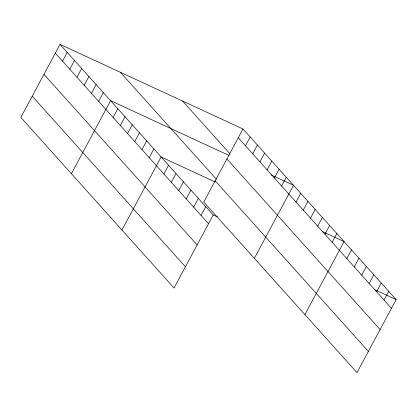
<?xml version="1.0" encoding="UTF-8"?>
<svg xmlns="http://www.w3.org/2000/svg" width="417" height="417" viewBox="0 0 417 417"><rect width="100%" height="100%" fill="white"/><g stroke="black" fill="none" stroke-linecap="round" stroke-linejoin="round"><path stroke-width="0.63" d="M60.017 44.369L20.85 117.412L174.035 288.011L213.202 214.969L60.017 44.369L242.965 128.989L396.15 299.588L356.983 372.631L203.798 202.031L242.965 128.989M62.55 61.158L67.241 52.412M69.769 69.201L74.461 60.455M76.994 77.244L81.68 68.497M84.213 85.287L88.904 76.535M91.432 93.33L96.124 84.578M98.657 101.367L103.348 92.621M71.401 173.712L110.568 100.664L229.11 155.494M113.101 117.453L117.792 108.707M120.32 125.496L125.011 116.75M127.545 133.539L132.236 124.792M134.764 141.582L139.455 132.835M141.988 149.625L146.675 140.878M149.208 157.668L153.899 148.921M121.952 230.007L161.118 156.964L215.167 181.963M163.871 173.998L168.562 165.247M171.309 182.281L176 173.535M178.752 190.569L183.444 181.822M186.19 198.857L190.882 190.105M193.634 207.14L198.32 198.393M201.072 215.427L205.763 206.681M245.493 145.778L250.184 137.031M252.718 153.821L257.409 145.074M259.937 161.864L264.628 153.117M267.161 169.907L271.853 161.155M274.381 177.95L279.072 169.198M281.605 185.987L286.297 177.241M254.349 258.332L293.516 185.284L271.092 174.911M296.049 202.073L300.735 193.326M303.268 210.116L307.96 201.369M310.488 218.159L315.179 209.412M317.712 226.202L322.404 217.455M324.932 234.245L329.623 225.498M332.156 242.287L336.847 233.541M304.9 314.627L344.067 241.584L322.216 231.477M346.819 258.618L351.505 249.866M354.257 266.901L358.948 258.154M361.695 275.189L366.387 266.442M369.139 283.477L373.83 274.725M376.577 291.759L381.268 283.013M384.021 300.047L388.712 291.301M213.202 214.969L217.226 216.83M374.299 289.481L396.15 299.588M238.274 137.735L391.459 308.335M182.594 101.065L230.168 154.05M226.895 158.955L380.08 329.55M120.388 72.292L216.397 179.211M215.172 180.816L368.362 351.411M55.325 53.115L208.51 223.715M43.952 74.335L197.137 244.93M32.229 96.197L185.414 266.797"/></g></svg>
